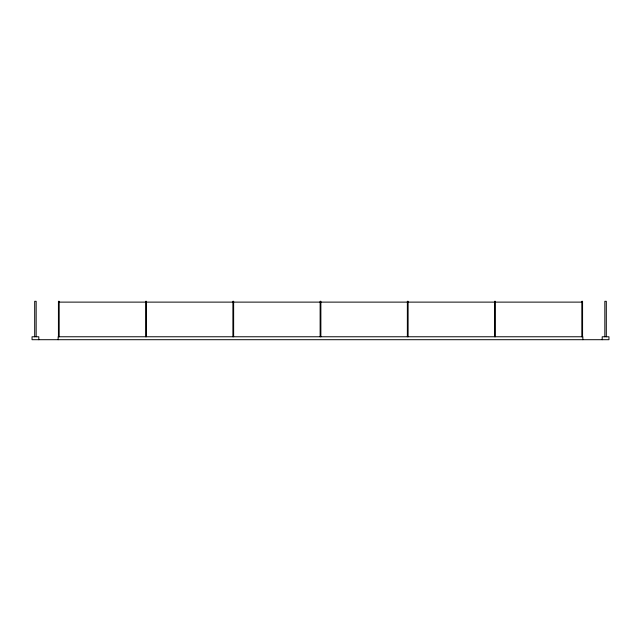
<?xml version="1.0" encoding="UTF-8"?>
<svg xmlns="http://www.w3.org/2000/svg" width="641" height="641" viewBox="0 0 641 641"><rect width="100%" height="100%" fill="white"/><g stroke="black" fill="none" stroke-linecap="round" stroke-linejoin="round"><path stroke-width="0.96" d="M59.172 302.119L145.667 302.119M146.404 302.119L232.899 302.119M233.636 302.119L320.131 302.119M320.869 302.119L407.364 302.119M408.101 302.119L494.596 302.119M495.333 302.119L581.828 302.119M606.306 336.765L606.306 301.302L604.84 301.302L604.84 336.765M602.195 339.698L602.195 336.765L608.95 336.765L608.95 339.698L32.05 339.698L32.05 336.765L38.805 336.765L38.805 339.698M582.861 339.698L582.861 336.765L58.139 336.765L58.139 339.698M582.565 336.765L582.565 301.302L581.828 301.302L581.828 336.765M495.333 336.765L495.333 301.302L494.596 301.302L494.596 336.765M408.101 336.765L408.101 301.302L407.364 301.302L407.364 336.765M320.869 336.765L320.869 301.302L320.131 301.302L320.131 336.765M233.636 336.765L233.636 301.302L232.899 301.302L232.899 336.765M146.404 336.765L146.404 301.302L145.667 301.302L145.667 336.765M59.172 336.765L59.172 301.302L58.435 301.302L58.435 336.765M36.16 336.765L36.16 301.302L34.694 301.302L34.694 336.765"/></g></svg>
